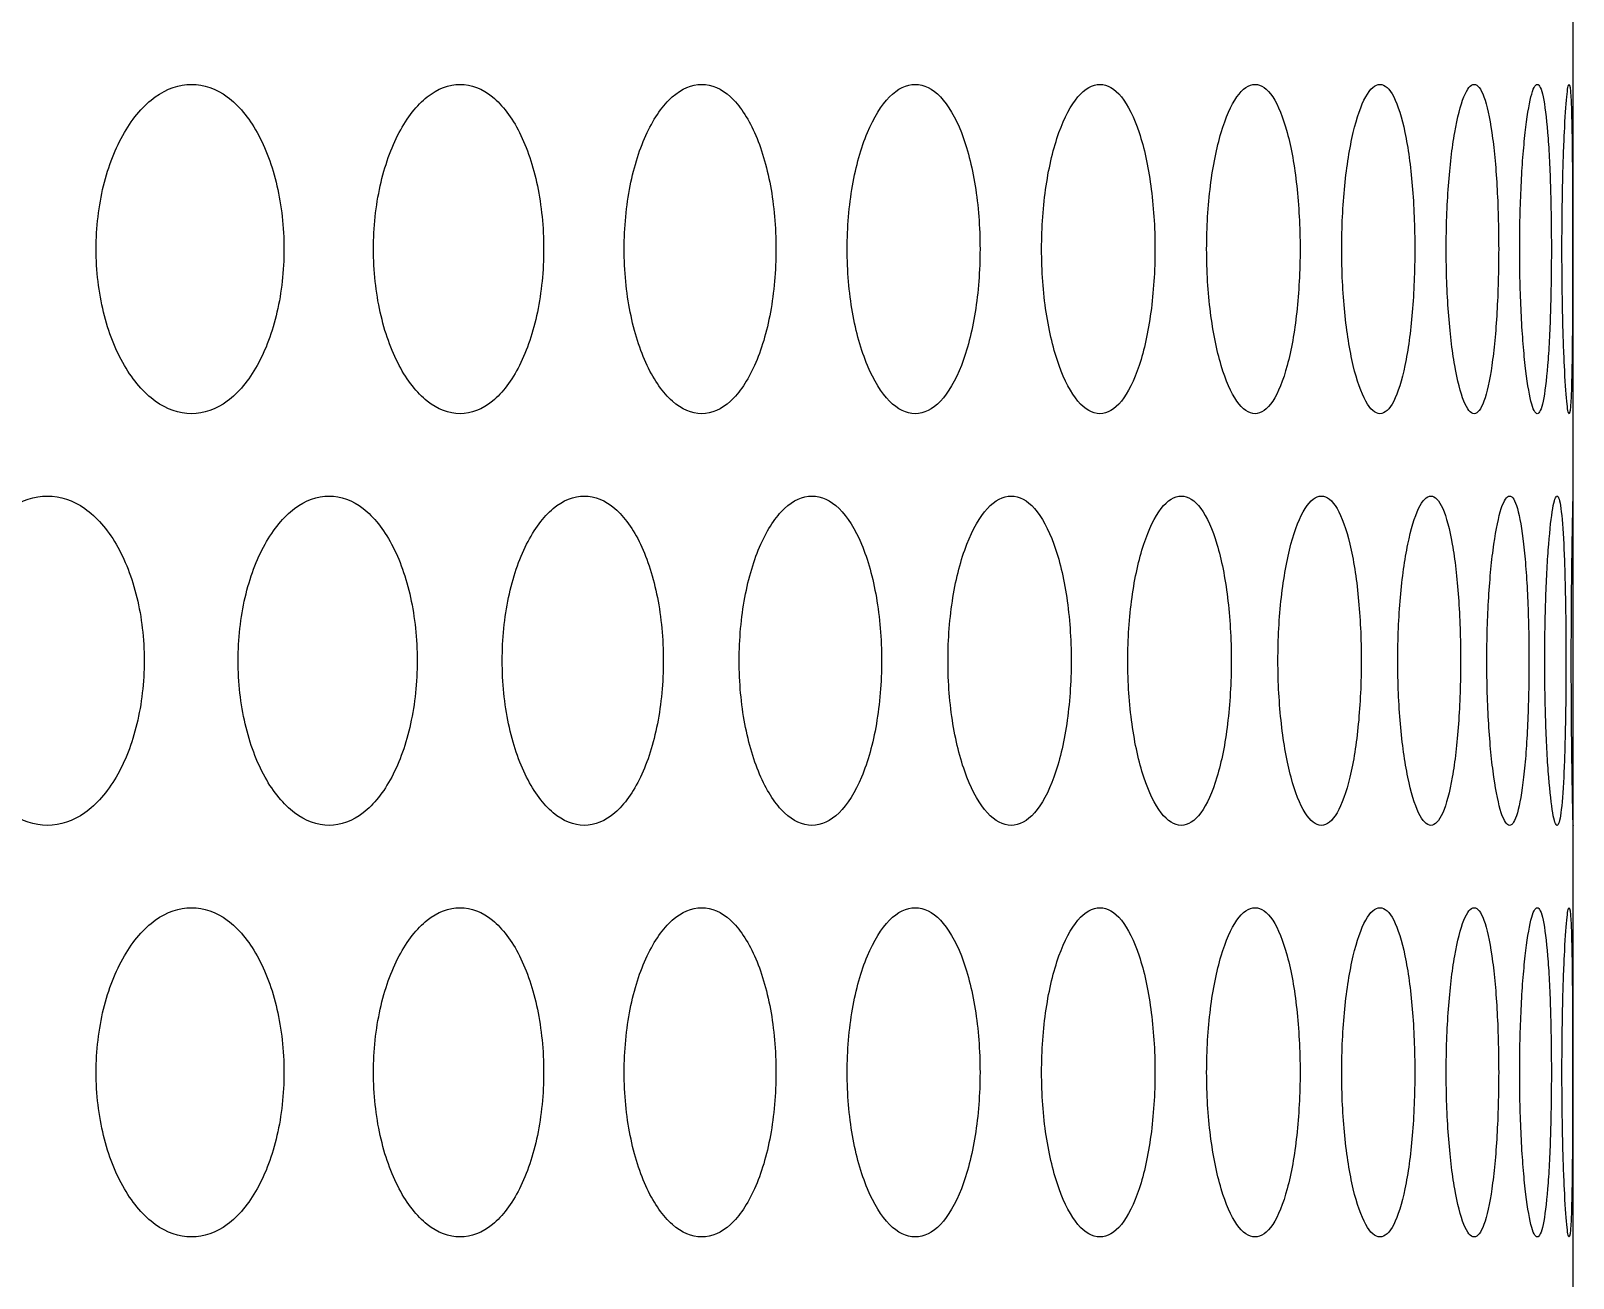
# Model space of a CAD drawing. Header units: millimetres. Extents: x 324 to 7054, y -67 to 2159.
# Drawn here: x 888.06 to 925.51, y 344 to 374.3 of the extents above; entities that cross this region are included whole.
import ezdxf

# ---------------------------------------------------------------- set-up
doc = ezdxf.new("R2010")
doc.units = ezdxf.units.MM
doc.header["$LTSCALE"] = 153.67
doc.layers.get('0').update_dxf_attribs({"linetype": 'CONTINUOUS'})
doc.layers.add('02___PRT_ALL_AXES', color=7, linetype='CONTINUOUS')

msp = doc.modelspace()

# ---------------------------------------------------------------- linework, layer by layer
at = {"linetype": 'Continuous'}
msp.add_line((925.51376, 232.49176), (925.51376, 776), dxfattribs=at)
at = {"layer": '02___PRT_ALL_AXES', "linetype": 'Continuous'}
for points, knots in [([(889.64509, 369), (889.64529, 369.26583), (889.67577, 369.78945), (889.81114, 370.54514), (890.02753, 371.23528), (890.41639, 372.04859), (891.05967, 372.7909), (891.96342, 373.10456), (892.85334, 372.79082), (893.47321, 372.05038), (893.84376, 371.2386), (894.04919, 370.54817), (894.17725, 369.79095), (894.20601, 369.2663), (894.20619, 369)], [0, 0, 0, 0, 0.0625, 0.125, 0.1875, 0.25, 0.375, 0.5, 0.625, 0.75, 0.8125, 0.875, 0.9375, 1, 1, 1, 1]), ([(896.38068, 369), (896.38086, 369.26583), (896.4086, 369.78945), (896.53176, 370.54514), (896.72858, 371.23528), (897.08209, 372.04859), (897.6664, 372.7909), (898.4859, 373.10456), (899.29132, 372.79082), (899.85133, 372.05038), (900.18578, 371.2386), (900.37109, 370.54817), (900.48657, 369.79095), (900.51249, 369.2663), (900.51266, 369)], [0, 0, 0, 0, 0.0625, 0.125, 0.1875, 0.25, 0.375, 0.5, 0.625, 0.75, 0.8125, 0.875, 0.9375, 1, 1, 1, 1]), ([(902.46833, 369), (902.4685, 369.26583), (902.49338, 369.78945), (902.60384, 370.54514), (902.7803, 371.23528), (903.09705, 372.04859), (903.62005, 372.7909), (904.35202, 373.10456), (905.06971, 372.79082), (905.56762, 372.05038), (905.86462, 371.2386), (906.02908, 370.54817), (906.13152, 369.79095), (906.15451, 369.2663), (906.15466, 369)], [0, 0, 0, 0, 0.0625, 0.125, 0.1875, 0.25, 0.375, 0.5, 0.625, 0.75, 0.8125, 0.875, 0.9375, 1, 1, 1, 1]), ([(907.88368, 369), (907.88383, 369.26583), (907.90576, 369.78945), (908.00308, 370.54514), (908.15847, 371.23528), (908.43719, 372.04859), (908.89679, 372.7909), (909.53829, 373.10456), (910.16539, 372.79082), (910.59919, 372.05038), (910.85757, 371.2386), (911.00052, 370.54817), (911.0895, 369.79095), (911.10947, 369.2663), (911.1096, 369)], [0, 0, 0, 0, 0.0625, 0.125, 0.1875, 0.25, 0.375, 0.5, 0.625, 0.75, 0.8125, 0.875, 0.9375, 1, 1, 1, 1]), ([(912.60505, 369), (912.60518, 369.26583), (912.62407, 369.78945), (912.70786, 370.54514), (912.84155, 371.23528), (913.08114, 372.04859), (913.47549, 372.7909), (914.02396, 373.10456), (914.55796, 372.79082), (914.92592, 372.05038), (915.14464, 371.2386), (915.2655, 370.54817), (915.34067, 369.79095), (915.35753, 369.2663), (915.35764, 369)], [0, 0, 0, 0, 0.0625, 0.125, 0.1875, 0.25, 0.375, 0.5, 0.625, 0.75, 0.8125, 0.875, 0.9375, 1, 1, 1, 1]), ([(916.61355, 369), (916.61365, 369.26583), (916.62942, 369.78945), (916.69935, 370.54514), (916.81082, 371.23528), (917.0103, 372.04859), (917.33783, 372.7909), (917.79107, 373.10456), (918.22982, 372.79082), (918.53048, 372.05038), (918.70866, 371.2386), (918.80695, 370.54817), (918.86801, 369.79095), (918.8817, 369.2663), (918.88179, 369)], [0, 0, 0, 0, 0.0625, 0.125, 0.1875, 0.25, 0.375, 0.5, 0.625, 0.75, 0.8125, 0.875, 0.9375, 1, 1, 1, 1]), ([(919.89311, 369), (919.8932, 369.26583), (919.90579, 369.78945), (919.96157, 370.54514), (920.05037, 371.23528), (920.20895, 372.04859), (920.46835, 372.7909), (920.82455, 373.10456), (921.1663, 372.79082), (921.39844, 372.05038), (921.53537, 371.2386), (921.6107, 370.54817), (921.6574, 369.79095), (921.66786, 369.2663), (921.66793, 369)], [0, 0, 0, 0, 0.0625, 0.125, 0.1875, 0.25, 0.375, 0.5, 0.625, 0.75, 0.8125, 0.875, 0.9375, 1, 1, 1, 1]), ([(922.43063, 369), (922.43069, 369.26583), (922.44005, 369.78945), (922.48147, 370.54514), (922.54723, 371.23528), (922.66429, 372.04859), (922.85451, 372.7909), (923.11224, 373.10456), (923.35562, 372.79082), (923.51833, 372.05038), (923.61345, 371.2386), (923.66551, 370.54817), (923.69768, 369.79095), (923.70487, 369.2663), (923.70491, 369)], [0, 0, 0, 0, 0.0625, 0.125, 0.1875, 0.25, 0.375, 0.5, 0.625, 0.75, 0.8125, 0.875, 0.9375, 1, 1, 1, 1]), ([(924.21593, 369), (924.21597, 369.26583), (924.22206, 369.78945), (924.24895, 370.54514), (924.29143, 371.23528), (924.36647, 372.04859), (924.48676, 372.7909), (924.645, 373.10456), (924.78904, 372.79082), (924.88165, 372.05038), (924.93459, 371.2386), (924.96318, 370.54817), (924.98067, 369.79095), (924.98456, 369.2663), (924.98459, 369)], [0, 0, 0, 0, 0.0625, 0.125, 0.1875, 0.25, 0.375, 0.5, 0.625, 0.75, 0.8125, 0.875, 0.9375, 1, 1, 1, 1]), ([(925.24188, 369), (925.2419, 369.26583), (925.2447, 369.78945), (925.25694, 370.54514), (925.27596, 371.23528), (925.3087, 372.04859), (925.35857, 372.7909), (925.41668, 373.10456), (925.4608, 372.79082), (925.48295, 372.05038), (925.49349, 371.2386), (925.4985, 370.54817), (925.50125, 369.79095), (925.50183, 369.2663), (925.50183, 369)], [0, 0, 0, 0, 0.0625, 0.125, 0.1875, 0.25, 0.375, 0.5, 0.625, 0.75, 0.8125, 0.875, 0.9375, 1, 1, 1, 1]), ([(894.20619, 369), (894.206, 368.73417), (894.17735, 368.21055), (894.04983, 367.45486), (893.84501, 366.76472), (893.47446, 365.95141), (892.85405, 365.2091), (891.96172, 364.89544), (891.06037, 365.20918), (890.41769, 365.94962), (890.02884, 366.7614), (889.81181, 367.45183), (889.67589, 368.20905), (889.64529, 368.7337), (889.64509, 369)], [0, 0, 0, 0, 0.0625, 0.125, 0.1875, 0.25, 0.375, 0.5, 0.625, 0.75, 0.8125, 0.875, 0.9375, 1, 1, 1, 1]), ([(900.51266, 369), (900.51249, 368.73417), (900.48666, 368.21055), (900.37166, 367.45486), (900.1869, 366.76472), (899.85246, 365.95141), (899.29196, 365.2091), (898.48436, 364.89544), (897.66704, 365.20918), (897.08327, 365.94962), (896.72977, 366.7614), (896.53237, 367.45183), (896.4087, 368.20905), (896.38086, 368.7337), (896.38068, 369)], [0, 0, 0, 0, 0.0625, 0.125, 0.1875, 0.25, 0.375, 0.5, 0.625, 0.75, 0.8125, 0.875, 0.9375, 1, 1, 1, 1]), ([(906.15466, 369), (906.15451, 368.73417), (906.1316, 368.21055), (906.02959, 367.45486), (905.86562, 366.76472), (905.56862, 365.95141), (905.07028, 365.2091), (904.35064, 364.89544), (903.62062, 365.20918), (903.09811, 365.94962), (902.78136, 366.7614), (902.60439, 367.45183), (902.49347, 368.20905), (902.46849, 368.7337), (902.46833, 369)], [0, 0, 0, 0, 0.0625, 0.125, 0.1875, 0.25, 0.375, 0.5, 0.625, 0.75, 0.8125, 0.875, 0.9375, 1, 1, 1, 1]), ([(911.1096, 369), (911.10946, 368.73417), (911.08957, 368.21055), (911.00096, 367.45486), (910.85844, 366.76472), (910.60007, 365.95141), (910.16589, 365.2091), (909.53709, 364.89544), (908.89728, 365.20918), (908.43813, 365.94962), (908.15941, 366.7614), (908.00357, 367.45183), (907.90584, 368.20905), (907.88383, 368.7337), (907.88368, 369)], [0, 0, 0, 0, 0.0625, 0.125, 0.1875, 0.25, 0.375, 0.5, 0.625, 0.75, 0.8125, 0.875, 0.9375, 1, 1, 1, 1]), ([(915.35764, 369), (915.35753, 368.73417), (915.34073, 368.21055), (915.26587, 367.45486), (915.14537, 366.76472), (914.92666, 365.95141), (914.55838, 365.2091), (914.02293, 364.89544), (913.47591, 365.20918), (913.08194, 365.94962), (912.84236, 366.7614), (912.70828, 367.45183), (912.62414, 368.20905), (912.60518, 368.7337), (912.60505, 369)], [0, 0, 0, 0, 0.0625, 0.125, 0.1875, 0.25, 0.375, 0.5, 0.625, 0.75, 0.8125, 0.875, 0.9375, 1, 1, 1, 1]), ([(918.88179, 369), (918.88169, 368.73417), (918.86806, 368.21055), (918.80725, 367.45486), (918.70925, 366.76472), (918.53109, 365.95141), (918.23018, 365.2091), (917.79023, 364.89544), (917.33818, 365.20918), (917.01097, 365.94962), (916.81149, 366.7614), (916.6997, 367.45183), (916.62948, 368.20905), (916.61365, 368.7337), (916.61355, 369)], [0, 0, 0, 0, 0.0625, 0.125, 0.1875, 0.25, 0.375, 0.5, 0.625, 0.75, 0.8125, 0.875, 0.9375, 1, 1, 1, 1]), ([(921.66793, 369), (921.66786, 368.73417), (921.65744, 368.21055), (921.61093, 367.45486), (921.53582, 366.76472), (921.39891, 365.95141), (921.16657, 365.2091), (920.82389, 364.89544), (920.46862, 365.20918), (920.20948, 365.94962), (920.0509, 366.7614), (919.96185, 367.45183), (919.90583, 368.20905), (919.8932, 368.7337), (919.89311, 369)], [0, 0, 0, 0, 0.0625, 0.125, 0.1875, 0.25, 0.375, 0.5, 0.625, 0.75, 0.8125, 0.875, 0.9375, 1, 1, 1, 1]), ([(923.70491, 369), (923.70487, 368.73417), (923.69771, 368.21055), (923.66567, 367.45486), (923.61377, 366.76472), (923.51865, 365.95141), (923.35582, 365.2091), (923.11177, 364.89544), (922.8547, 365.20918), (922.66467, 365.94962), (922.54763, 366.7614), (922.48167, 367.45183), (922.44008, 368.20905), (922.43069, 368.7337), (922.43063, 369)], [0, 0, 0, 0, 0.0625, 0.125, 0.1875, 0.25, 0.375, 0.5, 0.625, 0.75, 0.8125, 0.875, 0.9375, 1, 1, 1, 1]), ([(924.98459, 369), (924.98456, 368.73417), (924.98069, 368.21055), (924.96327, 367.45486), (924.93476, 366.76472), (924.88183, 365.95141), (924.78916, 365.2091), (924.64471, 364.89544), (924.48688, 365.20918), (924.36672, 365.94962), (924.29168, 366.7614), (924.24908, 367.45183), (924.22209, 368.20905), (924.21597, 368.7337), (924.21593, 369)], [0, 0, 0, 0, 0.0625, 0.125, 0.1875, 0.25, 0.375, 0.5, 0.625, 0.75, 0.8125, 0.875, 0.9375, 1, 1, 1, 1]), ([(925.50183, 369), (925.50183, 368.73417), (925.50126, 368.21055), (925.49851, 367.45486), (925.49353, 366.76472), (925.48299, 365.95141), (925.46084, 365.2091), (925.41658, 364.89544), (925.35861, 365.20918), (925.30881, 365.94962), (925.27607, 366.7614), (925.257, 367.45183), (925.24471, 368.20905), (925.2419, 368.7337), (925.24188, 369)], [0, 0, 0, 0, 0.0625, 0.125, 0.1875, 0.25, 0.375, 0.5, 0.625, 0.75, 0.8125, 0.875, 0.9375, 1, 1, 1, 1]), ([(886.04264, 359), (886.04286, 359.26583), (886.07467, 359.78945), (886.21593, 360.54514), (886.44179, 361.23528), (886.84774, 362.04859), (887.51956, 362.7909), (888.4641, 363.10456), (889.39496, 362.79082), (890.04385, 362.05038), (890.4319, 361.2386), (890.64708, 360.54817), (890.78124, 359.79095), (890.81137, 359.2663), (890.81157, 359)], [0, 0, 0, 0, 0.0625, 0.125, 0.1875, 0.25, 0.375, 0.5, 0.625, 0.75, 0.8125, 0.875, 0.9375, 1, 1, 1, 1]), ([(893.09225, 359), (893.09244, 359.26583), (893.12157, 359.78945), (893.25089, 360.54514), (893.4576, 361.23528), (893.82897, 362.04859), (894.44308, 362.7909), (895.30513, 363.10456), (896.15323, 362.79082), (896.74346, 362.05038), (897.09614, 361.2386), (897.29161, 360.54817), (897.41344, 359.79095), (897.44079, 359.2663), (897.44097, 359)], [0, 0, 0, 0, 0.0625, 0.125, 0.1875, 0.25, 0.375, 0.5, 0.625, 0.75, 0.8125, 0.875, 0.9375, 1, 1, 1, 1]), ([(899.50708, 359), (899.50726, 359.26583), (899.53358, 359.78945), (899.65045, 360.54514), (899.83718, 361.23528), (900.17248, 362.04859), (900.72641, 362.7909), (901.50253, 363.10456), (902.26447, 362.79082), (902.79369, 362.05038), (903.10958, 361.2386), (903.28455, 360.54817), (903.39356, 359.79095), (903.41804, 359.2663), (903.4182, 359)], [0, 0, 0, 0, 0.0625, 0.125, 0.1875, 0.25, 0.375, 0.5, 0.625, 0.75, 0.8125, 0.875, 0.9375, 1, 1, 1, 1]), ([(905.26146, 359), (905.26162, 359.26583), (905.28504, 359.78945), (905.38898, 360.54514), (905.55498, 361.23528), (905.85288, 362.04859), (906.34442, 362.7909), (907.0315, 363.10456), (907.70423, 362.79082), (908.17032, 362.05038), (908.44815, 361.2386), (908.60193, 360.54817), (908.69768, 359.79095), (908.71917, 359.2663), (908.71932, 359)], [0, 0, 0, 0, 0.0625, 0.125, 0.1875, 0.25, 0.375, 0.5, 0.625, 0.75, 0.8125, 0.875, 0.9375, 1, 1, 1, 1]), ([(910.33236, 359), (910.3325, 359.26583), (910.35292, 359.78945), (910.44352, 360.54514), (910.58813, 361.23528), (910.84742, 362.04859), (911.27461, 362.7909), (911.86989, 363.10456), (912.45073, 362.79082), (912.85181, 362.05038), (913.09048, 361.2386), (913.22245, 360.54817), (913.30457, 359.79095), (913.32299, 359.2663), (913.32311, 359)], [0, 0, 0, 0, 0.0625, 0.125, 0.1875, 0.25, 0.375, 0.5, 0.625, 0.75, 0.8125, 0.875, 0.9375, 1, 1, 1, 1]), ([(914.69948, 359), (914.6996, 359.26583), (914.71693, 359.78945), (914.79383, 360.54514), (914.91648, 361.23528), (915.13612, 362.04859), (915.49724, 362.7909), (915.99835, 363.10456), (916.48496, 362.79082), (916.81944, 362.05038), (917.01799, 361.2386), (917.12762, 360.54817), (917.19577, 359.79095), (917.21105, 359.2663), (917.21115, 359)], [0, 0, 0, 0, 0.0625, 0.125, 0.1875, 0.25, 0.375, 0.5, 0.625, 0.75, 0.8125, 0.875, 0.9375, 1, 1, 1, 1]), ([(918.34533, 359), (918.34543, 359.26583), (918.35962, 359.78945), (918.4225, 360.54514), (918.52269, 361.23528), (918.70181, 362.04859), (918.99542, 362.7909), (919.40034, 363.10456), (919.79079, 362.79082), (920.05733, 362.05038), (920.21495, 361.2386), (920.30181, 360.54817), (920.35572, 359.79095), (920.3678, 359.2663), (920.36787, 359)], [0, 0, 0, 0, 0.0625, 0.125, 0.1875, 0.25, 0.375, 0.5, 0.625, 0.75, 0.8125, 0.875, 0.9375, 1, 1, 1, 1]), ([(921.25533, 359), (921.25541, 359.26583), (921.26638, 359.78945), (921.31501, 360.54514), (921.39233, 361.23528), (921.53022, 362.04859), (921.75514, 362.7909), (922.06226, 363.10456), (922.35497, 362.79082), (922.5525, 362.05038), (922.66858, 361.2386), (922.73231, 360.54817), (922.77176, 359.79095), (922.78059, 359.2663), (922.78065, 359)], [0, 0, 0, 0, 0.0625, 0.125, 0.1875, 0.25, 0.375, 0.5, 0.625, 0.75, 0.8125, 0.875, 0.9375, 1, 1, 1, 1]), ([(923.41782, 359), (923.41788, 359.26583), (923.4256, 359.78945), (923.45977, 360.54514), (923.51392, 361.23528), (923.61002, 362.04859), (923.76535, 362.7909), (923.97344, 363.10456), (924.16725, 362.79082), (924.29497, 362.05038), (924.36904, 361.2386), (924.40939, 360.54817), (924.43423, 359.79095), (924.43977, 359.2663), (924.43981, 359)], [0, 0, 0, 0, 0.0625, 0.125, 0.1875, 0.25, 0.375, 0.5, 0.625, 0.75, 0.8125, 0.875, 0.9375, 1, 1, 1, 1]), ([(924.82416, 359), (924.82419, 359.26583), (924.82863, 359.78945), (924.8482, 360.54514), (924.87897, 361.23528), (924.93289, 362.04859), (925.01801, 362.7909), (925.12624, 363.10456), (925.22036, 362.79082), (925.27777, 362.05038), (925.30953, 361.2386), (925.32634, 360.54817), (925.33647, 359.79095), (925.3387, 359.2663), (925.33872, 359)], [0, 0, 0, 0, 0.0625, 0.125, 0.1875, 0.25, 0.375, 0.5, 0.625, 0.75, 0.8125, 0.875, 0.9375, 1, 1, 1, 1]), ([(925.4687, 359), (925.4687, 359.26583), (925.46985, 359.78945), (925.47475, 360.54514), (925.482, 361.23528), (925.49353, 362.04859), (925.50811, 362.7909), (925.51359, 363.0079), (925.51376, 362.9994), (925.51376, 362.99821)], [0, 0, 0, 0, 0.12268473, 0.24536945, 0.36805418, 0.49073891, 0.73610836, 0.98147781, 1, 1, 1, 1]), ([(890.81157, 359), (890.81137, 358.73417), (890.78135, 358.21055), (890.64775, 357.45486), (890.4332, 356.76472), (890.04516, 355.95141), (889.3957, 355.2091), (888.46232, 354.89544), (887.5203, 355.20918), (886.84911, 355.94962), (886.44316, 356.7614), (886.21664, 357.45183), (886.07478, 358.20905), (886.04285, 358.7337), (886.04264, 359)], [0, 0, 0, 0, 0.0625, 0.125, 0.1875, 0.25, 0.375, 0.5, 0.625, 0.75, 0.8125, 0.875, 0.9375, 1, 1, 1, 1]), ([(897.44097, 359), (897.44079, 358.73417), (897.41354, 358.21055), (897.29221, 357.45486), (897.09732, 356.76472), (896.74465, 355.95141), (896.1539, 355.2091), (895.30351, 354.89544), (894.44375, 355.20918), (893.83022, 355.94962), (893.45885, 356.7614), (893.25154, 357.45183), (893.12168, 358.20905), (893.09244, 358.7337), (893.09225, 359)], [0, 0, 0, 0, 0.0625, 0.125, 0.1875, 0.25, 0.375, 0.5, 0.625, 0.75, 0.8125, 0.875, 0.9375, 1, 1, 1, 1]), ([(903.4182, 359), (903.41803, 358.73417), (903.39365, 358.21055), (903.2851, 357.45486), (903.11064, 356.76472), (902.79476, 355.95141), (902.26508, 355.2091), (901.50107, 354.89544), (900.72701, 355.20918), (900.1736, 355.94962), (899.83831, 356.7614), (899.65103, 357.45183), (899.53368, 358.20905), (899.50725, 358.7337), (899.50708, 359)], [0, 0, 0, 0, 0.0625, 0.125, 0.1875, 0.25, 0.375, 0.5, 0.625, 0.75, 0.8125, 0.875, 0.9375, 1, 1, 1, 1]), ([(908.71932, 359), (908.71917, 358.73417), (908.69776, 358.21055), (908.6024, 357.45486), (908.44908, 356.76472), (908.17126, 355.95141), (907.70477, 355.2091), (907.03021, 354.89544), (906.34495, 355.20918), (905.85387, 355.94962), (905.55599, 356.7614), (905.3895, 357.45183), (905.28512, 358.20905), (905.26162, 358.7337), (905.26146, 359)], [0, 0, 0, 0, 0.0625, 0.125, 0.1875, 0.25, 0.375, 0.5, 0.625, 0.75, 0.8125, 0.875, 0.9375, 1, 1, 1, 1]), ([(913.32311, 359), (913.32299, 358.73417), (913.30463, 358.21055), (913.22286, 357.45486), (913.09128, 356.76472), (912.85262, 355.95141), (912.45119, 355.2091), (911.86877, 354.89544), (911.27507, 355.20918), (910.84829, 355.94962), (910.58901, 356.7614), (910.44397, 357.45183), (910.35299, 358.20905), (910.3325, 358.7337), (910.33236, 359)], [0, 0, 0, 0, 0.0625, 0.125, 0.1875, 0.25, 0.375, 0.5, 0.625, 0.75, 0.8125, 0.875, 0.9375, 1, 1, 1, 1]), ([(917.21115, 359), (917.21105, 358.73417), (917.19583, 358.21055), (917.12796, 357.45486), (917.01865, 356.76472), (916.82012, 355.95141), (916.48535, 355.2091), (915.99741, 354.89544), (915.49763, 355.20918), (915.13686, 355.94962), (914.91722, 356.7614), (914.79422, 357.45183), (914.717, 358.20905), (914.69959, 358.7337), (914.69948, 359)], [0, 0, 0, 0, 0.0625, 0.125, 0.1875, 0.25, 0.375, 0.5, 0.625, 0.75, 0.8125, 0.875, 0.9375, 1, 1, 1, 1]), ([(920.36787, 359), (920.36779, 358.73417), (920.35576, 358.21055), (920.30207, 357.45486), (920.21548, 356.76472), (920.05786, 355.95141), (919.7911, 355.2091), (919.39959, 354.89544), (918.99573, 355.20918), (918.70241, 355.94962), (918.52329, 356.7614), (918.42282, 357.45183), (918.35967, 358.20905), (918.34543, 358.7337), (918.34533, 359)], [0, 0, 0, 0, 0.0625, 0.125, 0.1875, 0.25, 0.375, 0.5, 0.625, 0.75, 0.8125, 0.875, 0.9375, 1, 1, 1, 1]), ([(922.78065, 359), (922.78059, 358.73417), (922.77179, 358.21055), (922.7325, 357.45486), (922.66896, 356.76472), (922.55289, 355.95141), (922.35521, 355.2091), (922.06169, 354.89544), (921.75537, 355.20918), (921.53068, 355.94962), (921.3928, 356.7614), (921.31525, 357.45183), (921.26643, 358.20905), (921.2554, 358.7337), (921.25533, 359)], [0, 0, 0, 0, 0.0625, 0.125, 0.1875, 0.25, 0.375, 0.5, 0.625, 0.75, 0.8125, 0.875, 0.9375, 1, 1, 1, 1]), ([(924.43981, 359), (924.43977, 358.73417), (924.43425, 358.21055), (924.40951, 357.45486), (924.36928, 356.76472), (924.29523, 355.95141), (924.16741, 355.2091), (923.97306, 354.89544), (923.76551, 355.20918), (923.61034, 355.94962), (923.51425, 356.7614), (923.45994, 357.45183), (923.42563, 358.20905), (923.41788, 358.7337), (923.41782, 359)], [0, 0, 0, 0, 0.0625, 0.125, 0.1875, 0.25, 0.375, 0.5, 0.625, 0.75, 0.8125, 0.875, 0.9375, 1, 1, 1, 1]), ([(925.33872, 359), (925.3387, 358.73417), (925.33648, 358.21055), (925.32639, 357.45486), (925.30963, 356.76472), (925.27789, 355.95141), (925.22044, 355.2091), (925.12605, 354.89544), (925.01809, 355.20918), (924.93307, 355.94962), (924.87915, 356.7614), (924.8483, 357.45183), (924.82865, 358.20905), (924.82419, 358.7337), (924.82416, 359)], [0, 0, 0, 0, 0.0625, 0.125, 0.1875, 0.25, 0.375, 0.5, 0.625, 0.75, 0.8125, 0.875, 0.9375, 1, 1, 1, 1]), ([(925.51376, 355.00183), (925.51376, 355.00062), (925.51359, 354.99202), (925.50811, 355.20918), (925.49357, 355.94962), (925.48204, 356.7614), (925.47477, 357.45183), (925.46985, 358.20905), (925.4687, 358.7337), (925.4687, 359)], [0, 0, 0, 0, 0.0187605, 0.26407038, 0.50938025, 0.63203519, 0.75469013, 0.87734506, 1, 1, 1, 1]), ([(889.64509, 349), (889.64529, 349.26583), (889.67577, 349.78945), (889.81114, 350.54514), (890.02753, 351.23528), (890.41639, 352.04859), (891.05967, 352.7909), (891.96342, 353.10456), (892.85334, 352.79082), (893.47321, 352.05038), (893.84376, 351.2386), (894.04919, 350.54817), (894.17725, 349.79095), (894.20601, 349.2663), (894.20619, 349)], [0, 0, 0, 0, 0.0625, 0.125, 0.1875, 0.25, 0.375, 0.5, 0.625, 0.75, 0.8125, 0.875, 0.9375, 1, 1, 1, 1]), ([(896.38068, 349), (896.38086, 349.26583), (896.4086, 349.78945), (896.53176, 350.54514), (896.72858, 351.23528), (897.08209, 352.04859), (897.6664, 352.7909), (898.4859, 353.10456), (899.29132, 352.79082), (899.85133, 352.05038), (900.18578, 351.2386), (900.37109, 350.54817), (900.48657, 349.79095), (900.51249, 349.2663), (900.51266, 349)], [0, 0, 0, 0, 0.0625, 0.125, 0.1875, 0.25, 0.375, 0.5, 0.625, 0.75, 0.8125, 0.875, 0.9375, 1, 1, 1, 1]), ([(902.46833, 349), (902.4685, 349.26583), (902.49338, 349.78945), (902.60384, 350.54514), (902.7803, 351.23528), (903.09705, 352.04859), (903.62005, 352.7909), (904.35202, 353.10456), (905.06971, 352.79082), (905.56762, 352.05038), (905.86462, 351.2386), (906.02908, 350.54817), (906.13152, 349.79095), (906.15451, 349.2663), (906.15466, 349)], [0, 0, 0, 0, 0.0625, 0.125, 0.1875, 0.25, 0.375, 0.5, 0.625, 0.75, 0.8125, 0.875, 0.9375, 1, 1, 1, 1]), ([(907.88368, 349), (907.88383, 349.26583), (907.90576, 349.78945), (908.00308, 350.54514), (908.15847, 351.23528), (908.43719, 352.04859), (908.89679, 352.7909), (909.53829, 353.10456), (910.16539, 352.79082), (910.59919, 352.05038), (910.85757, 351.2386), (911.00052, 350.54817), (911.0895, 349.79095), (911.10947, 349.2663), (911.1096, 349)], [0, 0, 0, 0, 0.0625, 0.125, 0.1875, 0.25, 0.375, 0.5, 0.625, 0.75, 0.8125, 0.875, 0.9375, 1, 1, 1, 1]), ([(912.60505, 349), (912.60518, 349.26583), (912.62407, 349.78945), (912.70786, 350.54514), (912.84155, 351.23528), (913.08114, 352.04859), (913.47549, 352.7909), (914.02396, 353.10456), (914.55796, 352.79082), (914.92592, 352.05038), (915.14464, 351.2386), (915.2655, 350.54817), (915.34067, 349.79095), (915.35753, 349.2663), (915.35764, 349)], [0, 0, 0, 0, 0.0625, 0.125, 0.1875, 0.25, 0.375, 0.5, 0.625, 0.75, 0.8125, 0.875, 0.9375, 1, 1, 1, 1]), ([(916.61355, 349), (916.61365, 349.26583), (916.62942, 349.78945), (916.69935, 350.54514), (916.81082, 351.23528), (917.0103, 352.04859), (917.33783, 352.7909), (917.79107, 353.10456), (918.22982, 352.79082), (918.53048, 352.05038), (918.70866, 351.2386), (918.80695, 350.54817), (918.86801, 349.79095), (918.8817, 349.2663), (918.88179, 349)], [0, 0, 0, 0, 0.0625, 0.125, 0.1875, 0.25, 0.375, 0.5, 0.625, 0.75, 0.8125, 0.875, 0.9375, 1, 1, 1, 1]), ([(919.89311, 349), (919.8932, 349.26583), (919.90579, 349.78945), (919.96157, 350.54514), (920.05037, 351.23528), (920.20895, 352.04859), (920.46835, 352.7909), (920.82455, 353.10456), (921.1663, 352.79082), (921.39844, 352.05038), (921.53537, 351.2386), (921.6107, 350.54817), (921.6574, 349.79095), (921.66786, 349.2663), (921.66793, 349)], [0, 0, 0, 0, 0.0625, 0.125, 0.1875, 0.25, 0.375, 0.5, 0.625, 0.75, 0.8125, 0.875, 0.9375, 1, 1, 1, 1]), ([(922.43063, 349), (922.43069, 349.26583), (922.44005, 349.78945), (922.48147, 350.54514), (922.54723, 351.23528), (922.66429, 352.04859), (922.85451, 352.7909), (923.11224, 353.10456), (923.35562, 352.79082), (923.51833, 352.05038), (923.61345, 351.2386), (923.66551, 350.54817), (923.69768, 349.79095), (923.70487, 349.2663), (923.70491, 349)], [0, 0, 0, 0, 0.0625, 0.125, 0.1875, 0.25, 0.375, 0.5, 0.625, 0.75, 0.8125, 0.875, 0.9375, 1, 1, 1, 1]), ([(924.21593, 349), (924.21597, 349.26583), (924.22206, 349.78945), (924.24895, 350.54514), (924.29143, 351.23528), (924.36647, 352.04859), (924.48676, 352.7909), (924.645, 353.10456), (924.78904, 352.79082), (924.88165, 352.05038), (924.93459, 351.2386), (924.96318, 350.54817), (924.98067, 349.79095), (924.98456, 349.2663), (924.98459, 349)], [0, 0, 0, 0, 0.0625, 0.125, 0.1875, 0.25, 0.375, 0.5, 0.625, 0.75, 0.8125, 0.875, 0.9375, 1, 1, 1, 1]), ([(925.24188, 349), (925.2419, 349.26583), (925.2447, 349.78945), (925.25694, 350.54514), (925.27596, 351.23528), (925.3087, 352.04859), (925.35857, 352.7909), (925.41668, 353.10456), (925.4608, 352.79082), (925.48295, 352.05038), (925.49349, 351.2386), (925.4985, 350.54817), (925.50125, 349.79095), (925.50183, 349.2663), (925.50183, 349)], [0, 0, 0, 0, 0.0625, 0.125, 0.1875, 0.25, 0.375, 0.5, 0.625, 0.75, 0.8125, 0.875, 0.9375, 1, 1, 1, 1]), ([(894.20619, 349), (894.206, 348.73417), (894.17735, 348.21055), (894.04983, 347.45486), (893.84501, 346.76472), (893.47446, 345.95141), (892.85405, 345.2091), (891.96172, 344.89544), (891.06037, 345.20918), (890.41769, 345.94962), (890.02884, 346.7614), (889.81181, 347.45183), (889.67589, 348.20905), (889.64529, 348.7337), (889.64509, 349)], [0, 0, 0, 0, 0.0625, 0.125, 0.1875, 0.25, 0.375, 0.5, 0.625, 0.75, 0.8125, 0.875, 0.9375, 1, 1, 1, 1]), ([(900.51266, 349), (900.51249, 348.73417), (900.48666, 348.21055), (900.37166, 347.45486), (900.1869, 346.76472), (899.85246, 345.95141), (899.29196, 345.2091), (898.48436, 344.89544), (897.66704, 345.20918), (897.08327, 345.94962), (896.72977, 346.7614), (896.53237, 347.45183), (896.4087, 348.20905), (896.38086, 348.7337), (896.38068, 349)], [0, 0, 0, 0, 0.0625, 0.125, 0.1875, 0.25, 0.375, 0.5, 0.625, 0.75, 0.8125, 0.875, 0.9375, 1, 1, 1, 1]), ([(906.15466, 349), (906.15451, 348.73417), (906.1316, 348.21055), (906.02959, 347.45486), (905.86562, 346.76472), (905.56862, 345.95141), (905.07028, 345.2091), (904.35064, 344.89544), (903.62062, 345.20918), (903.09811, 345.94962), (902.78136, 346.7614), (902.60439, 347.45183), (902.49347, 348.20905), (902.46849, 348.7337), (902.46833, 349)], [0, 0, 0, 0, 0.0625, 0.125, 0.1875, 0.25, 0.375, 0.5, 0.625, 0.75, 0.8125, 0.875, 0.9375, 1, 1, 1, 1]), ([(911.1096, 349), (911.10946, 348.73417), (911.08957, 348.21055), (911.00096, 347.45486), (910.85844, 346.76472), (910.60007, 345.95141), (910.16589, 345.2091), (909.53709, 344.89544), (908.89728, 345.20918), (908.43813, 345.94962), (908.15941, 346.7614), (908.00357, 347.45183), (907.90584, 348.20905), (907.88383, 348.7337), (907.88368, 349)], [0, 0, 0, 0, 0.0625, 0.125, 0.1875, 0.25, 0.375, 0.5, 0.625, 0.75, 0.8125, 0.875, 0.9375, 1, 1, 1, 1]), ([(915.35764, 349), (915.35753, 348.73417), (915.34073, 348.21055), (915.26587, 347.45486), (915.14537, 346.76472), (914.92666, 345.95141), (914.55838, 345.2091), (914.02293, 344.89544), (913.47591, 345.20918), (913.08194, 345.94962), (912.84236, 346.7614), (912.70828, 347.45183), (912.62414, 348.20905), (912.60518, 348.7337), (912.60505, 349)], [0, 0, 0, 0, 0.0625, 0.125, 0.1875, 0.25, 0.375, 0.5, 0.625, 0.75, 0.8125, 0.875, 0.9375, 1, 1, 1, 1]), ([(918.88179, 349), (918.88169, 348.73417), (918.86806, 348.21055), (918.80725, 347.45486), (918.70925, 346.76472), (918.53109, 345.95141), (918.23018, 345.2091), (917.79023, 344.89544), (917.33818, 345.20918), (917.01097, 345.94962), (916.81149, 346.7614), (916.6997, 347.45183), (916.62948, 348.20905), (916.61365, 348.7337), (916.61355, 349)], [0, 0, 0, 0, 0.0625, 0.125, 0.1875, 0.25, 0.375, 0.5, 0.625, 0.75, 0.8125, 0.875, 0.9375, 1, 1, 1, 1]), ([(921.66793, 349), (921.66786, 348.73417), (921.65744, 348.21055), (921.61093, 347.45486), (921.53582, 346.76472), (921.39891, 345.95141), (921.16657, 345.2091), (920.82389, 344.89544), (920.46862, 345.20918), (920.20948, 345.94962), (920.0509, 346.7614), (919.96185, 347.45183), (919.90583, 348.20905), (919.8932, 348.7337), (919.89311, 349)], [0, 0, 0, 0, 0.0625, 0.125, 0.1875, 0.25, 0.375, 0.5, 0.625, 0.75, 0.8125, 0.875, 0.9375, 1, 1, 1, 1]), ([(923.70491, 349), (923.70487, 348.73417), (923.69771, 348.21055), (923.66567, 347.45486), (923.61377, 346.76472), (923.51865, 345.95141), (923.35582, 345.2091), (923.11177, 344.89544), (922.8547, 345.20918), (922.66467, 345.94962), (922.54763, 346.7614), (922.48167, 347.45183), (922.44008, 348.20905), (922.43069, 348.7337), (922.43063, 349)], [0, 0, 0, 0, 0.0625, 0.125, 0.1875, 0.25, 0.375, 0.5, 0.625, 0.75, 0.8125, 0.875, 0.9375, 1, 1, 1, 1]), ([(924.98459, 349), (924.98456, 348.73417), (924.98069, 348.21055), (924.96327, 347.45486), (924.93476, 346.76472), (924.88183, 345.95141), (924.78916, 345.2091), (924.64471, 344.89544), (924.48688, 345.20918), (924.36672, 345.94962), (924.29168, 346.7614), (924.24908, 347.45183), (924.22209, 348.20905), (924.21597, 348.7337), (924.21593, 349)], [0, 0, 0, 0, 0.0625, 0.125, 0.1875, 0.25, 0.375, 0.5, 0.625, 0.75, 0.8125, 0.875, 0.9375, 1, 1, 1, 1]), ([(925.50183, 349), (925.50183, 348.73417), (925.50126, 348.21055), (925.49851, 347.45486), (925.49353, 346.76472), (925.48299, 345.95141), (925.46084, 345.2091), (925.41658, 344.89544), (925.35861, 345.20918), (925.30881, 345.94962), (925.27607, 346.7614), (925.257, 347.45183), (925.24471, 348.20905), (925.2419, 348.7337), (925.24188, 349)], [0, 0, 0, 0, 0.0625, 0.125, 0.1875, 0.25, 0.375, 0.5, 0.625, 0.75, 0.8125, 0.875, 0.9375, 1, 1, 1, 1])]:
    msp.add_open_spline(points, degree=3, knots=knots, dxfattribs=at)

doc.saveas('drawing.dxf')
